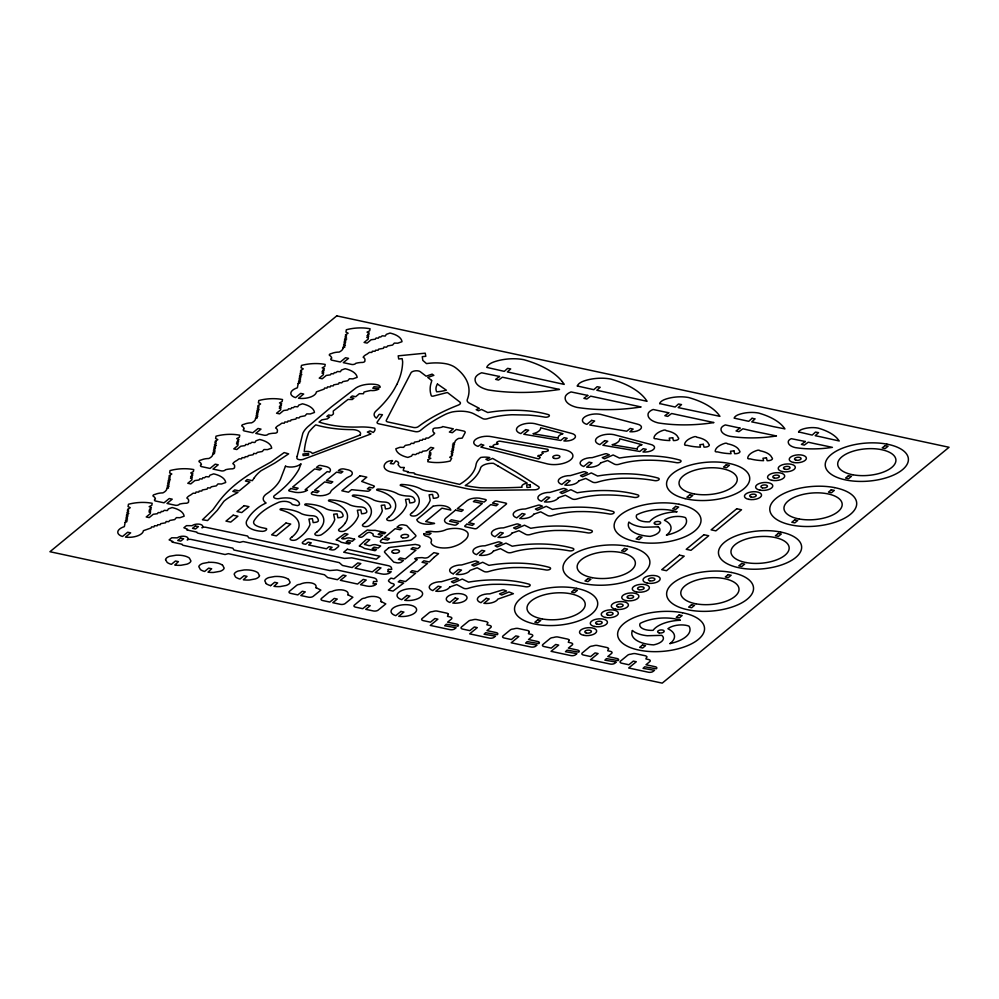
<?xml version="1.0" encoding="UTF-8"?>
<svg xmlns="http://www.w3.org/2000/svg" width="999" height="999" viewBox="0 0 999 999"><rect width="100%" height="100%" fill="white"/><g stroke="black" fill="none" stroke-linecap="round" stroke-linejoin="round"><path stroke-width="1.5" d="M259.49 575.686L257.929 572.752A16.034 7.33 -4.6 0 0 244.156 569.942L238.174 571.028A8.541 3.909 -4.6 0 0 234.166 574.225L235.464 576.935A15.559 7.118 -4.6 0 0 239.985 579.058L244.031 575.724L247.003 576.361L243.369 579.77A15.522 7.093 -4.6 0 0 249.525 580.007L255.507 578.883A8.541 3.909 -4.6 0 0 259.515 575.686M270.579 585.639L274.65 582.292L277.622 582.929L273.976 586.338A15.522 7.093 -4.6 0 0 280.132 586.575L286.126 585.464A8.541 3.909 -4.6 0 0 290.135 582.255L288.549 579.32M453.221 573.801L458.541 569.442L461.513 570.079L456.206 574.437A10.427 4.77 -4.6 0 0 470.042 570.392L477.147 567.782L483.953 571.44A3.571 1.636 -4.6 0 0 488.486 571.603A43.169 19.73 -4.6 0 1 504.108 568.331L506.83 568.031A49.026 22.415 -4.6 0 1 513.299 567.557L519.917 567.519A83.254 38.062 -4.6 0 1 545.142 569.805L546.153 569.992A3.097 1.411 -4.6 0 0 550.124 569.193A3.097 1.411 -4.6 0 0 549.35 567.382A72.902 33.317 -4.6 0 0 488.948 565.359L482.679 562.262L473.926 566.108L471.828 564.959L478.808 562.1L476.498 561.188A1.736 0.799 -4.6 0 0 474.45 561.188L461.75 564.934A10.427 4.77 -4.6 0 0 450.611 568.319A10.427 4.77 -4.6 0 0 453.221 573.801M208.803 562.325L202.809 563.436A8.541 3.909 -4.6 0 0 198.801 566.633L200.387 569.567A15.747 7.193 -4.6 0 0 204.62 571.465L208.666 568.131L211.651 568.768L208.004 572.177A15.709 7.18 -4.6 0 0 213.549 572.452L220.155 571.303A8.541 3.909 -4.6 0 0 224.163 568.094L222.577 565.159M886.85 444.118L889.822 444.755A41.696 19.056 -4.6 0 1 902.397 469.767A41.696 19.056 -4.6 0 1 846.777 480.157L843.793 479.52A41.696 19.056 -4.6 0 1 831.23 454.508A41.696 19.056 -4.6 0 1 886.85 444.118M685.114 498.638L688.099 499.275A41.696 19.056 -4.6 0 0 743.718 488.898A41.696 19.056 -4.6 0 0 731.143 463.873L728.171 463.236A41.696 19.056 -4.6 0 0 672.564 473.626A41.696 19.056 -4.6 0 0 685.127 498.638M266.071 583.503L264.797 580.794A8.541 3.909 -4.6 0 1 268.768 577.584L274.775 576.485A16.034 7.33 -4.6 0 1 288.449 579.345M562.2 381.568A112.437 51.399 -4.6 0 1 564.198 384.403L507.367 371.94L510.689 368.931L507.629 368.356L504.308 371.366L486.75 367.395A15.597 7.13 -4.6 0 1 493.831 361.95A29.383 13.424 -4.6 0 1 523.851 359.69A112.437 51.399 -4.6 0 1 560.064 379.096A91.708 41.921 -4.6 0 1 562.2 381.568M632.417 630.531A29.183 13.337 -4.6 0 0 653.596 644.879A13.611 6.219 -4.6 0 0 661.7 635.339L647.277 635.739A26.898 12.3 -4.6 0 1 639.66 634.24L637.487 633.478A26.898 12.3 -4.6 0 1 632.404 630.531M680.344 620.279A29.183 13.337 -4.6 0 0 640.159 623.401A13.611 6.219 -4.6 0 0 653.109 630.332A26.898 12.3 -4.6 0 1 680.319 620.267M539.86 457.142A16.621 7.592 -4.6 0 0 539.76 458.191A4.421 2.023 -4.6 0 1 538.573 458.891L489.71 446.553A8.854 4.046 -4.6 0 1 492.757 446.79L493.506 446.441A4.783 2.185 -4.6 0 1 493.169 445.329A11.801 5.395 -4.6 0 0 494.755 444.468A7.368 3.372 -4.6 0 1 497.527 444.305L498.176 443.843A5.682 2.597 -4.6 0 1 496.615 442.782L497.052 442.008A6.031 2.76 -4.6 0 1 499.512 441.133L547.889 449.338A11.076 5.07 -4.6 0 1 548.226 450.786A16.621 7.592 -4.6 0 0 546.091 451.585A6.931 3.172 -4.6 0 1 542.794 451.735L541.92 452.285A10.602 4.845 -4.6 0 1 542.807 453.371M540.946 455.069A16.621 7.592 -4.6 0 1 542.819 453.371M345.142 523.151A44.256 20.23 -4.6 0 0 329.058 501.098A1.374 0.624 -4.6 0 1 328.646 500.312A1.374 0.624 -4.6 0 1 330.319 499.9A33.904 15.497 -4.6 0 1 349.987 504.945A19.718 9.016 -4.6 0 0 360.289 506.893A6.943 3.172 -4.6 0 1 365.534 508.716A34.078 15.584 -4.6 0 1 366.645 510.751L366.82 511.625A3.472 1.586 -4.6 0 1 363.748 513.536L361.601 513.786L360.826 509.852L357.367 510.252L358.441 515.671A68.981 31.531 -4.6 0 1 346.978 529.47L345.592 530.444A4.021 1.836 -4.6 0 1 340.147 531.356A3.646 1.661 -4.6 0 1 339.235 529.07L340.659 527.984A46.553 21.279 -4.6 0 0 345.154 523.151M540.946 455.069A3.909 1.786 -4.6 0 1 538.236 455.469L537.712 456.168A7.517 3.434 -4.6 0 1 539.847 457.142M208.803 562.362A16.034 7.33 -4.6 0 1 222.477 565.184M270.592 585.626A15.559 7.118 -4.6 0 1 266.059 583.516M165.572 559.752L167.17 562.437A15.747 7.193 -4.6 0 0 171.391 564.335L175.449 561.001L178.421 561.638L174.775 565.047A15.522 7.093 -4.6 0 0 180.931 565.284L186.925 564.173A8.541 3.909 -4.6 0 0 190.934 560.963L189.348 558.029A16.121 7.368 -4.6 0 0 176.186 555.194L169.58 556.306A8.541 3.909 -4.6 0 0 165.584 559.502L165.572 559.752M316.583 587.936L320.879 590.109L313.211 596.341A3.472 1.586 -4.6 0 1 308.454 597.177L300.824 595.541L305.257 591.895L302.285 591.258L297.839 594.904L290.672 593.369A3.472 1.586 -4.6 0 1 289.498 591.258L296.715 585.314A3.472 1.586 -4.6 0 1 299.725 584.365L299.862 584.353A9.565 4.371 -4.6 0 1 311.526 582.979A9.565 4.371 -4.6 0 1 315.696 587.749L316.583 587.936M348.564 595.104L352.872 597.277L345.204 603.508A3.472 1.586 -4.6 0 1 340.447 604.345L332.804 602.709L337.25 599.063L334.265 598.413L329.832 602.072L322.652 600.524A3.472 1.586 -4.6 0 1 321.491 598.413L328.696 592.482A3.472 1.586 -4.6 0 1 331.718 591.52L331.855 591.52A9.565 4.371 -4.6 0 1 343.519 590.134A9.565 4.371 -4.6 0 1 347.689 594.917L348.564 595.104M381.518 601.723L385.814 603.896L378.146 610.127A3.472 1.586 -4.6 0 1 373.389 610.963L365.746 609.328L370.192 605.681L367.207 605.044L362.774 608.691L355.594 607.155A3.472 1.586 -4.6 0 1 354.433 605.044L361.638 599.1A3.472 1.586 -4.6 0 1 364.66 598.151L364.797 598.139A9.565 4.371 -4.6 0 1 376.461 596.765A9.565 4.371 -4.6 0 1 380.631 601.535L381.518 601.723M448.351 614.41L447.477 616.346L450.537 617.045A3.472 1.586 -4.6 0 1 451.361 619.068L447.602 622.165L456.805 624.138A3.409 1.561 -4.6 0 1 457.942 626.223L446.278 624.225L444.692 625.774L456.118 627.722L454.782 628.808A3.472 1.586 -4.6 0 1 450.025 629.657L430.282 625.411L437.887 619.168L434.902 618.531L430.469 622.177L423.289 620.641A3.472 1.586 -4.6 0 1 422.127 618.518L429.333 612.587A3.472 1.586 -4.6 0 1 432.355 611.638L434.14 611.201A3.472 1.586 -4.6 0 1 437.275 611.113L446.678 613.136A3.472 1.586 -4.6 0 1 448.351 614.41M487.737 622.864L486.875 624.8L489.922 625.499A3.472 1.586 -4.6 0 1 490.759 627.534L487 630.619L496.191 632.592A3.409 1.561 -4.6 0 1 497.327 634.677L485.676 632.692L484.078 634.228L495.504 636.176L494.18 637.262A3.472 1.586 -4.6 0 1 489.423 638.111L469.68 633.865L477.272 627.622L474.3 626.985L469.867 630.631L462.687 629.095A3.472 1.586 -4.6 0 1 461.513 626.985L468.731 621.041A3.472 1.586 -4.6 0 1 471.753 620.092L473.538 619.655A3.472 1.586 -4.6 0 1 476.66 619.567L486.076 621.59A3.472 1.586 -4.6 0 1 487.737 622.864M529.27 631.78L528.409 633.716L531.456 634.415A3.472 1.586 -4.6 0 1 532.292 636.438L528.533 639.535L537.724 641.508A3.409 1.561 -4.6 0 1 538.861 643.593L527.21 641.595L525.611 643.131L537.037 645.092L535.714 646.178A3.472 1.586 -4.6 0 1 530.956 647.015L511.213 642.782L518.806 636.538L515.834 635.901L511.388 639.547L504.22 637.999A3.472 1.586 -4.6 0 1 503.046 635.888L510.264 629.957A3.472 1.586 -4.6 0 1 513.274 628.995L515.072 628.571A3.472 1.586 -4.6 0 1 518.194 628.483L527.597 630.494A3.472 1.586 -4.6 0 1 529.27 631.78M569.143 640.334L568.269 642.27L571.328 642.969A3.472 1.586 -4.6 0 1 572.165 645.004L568.394 648.089L577.597 650.062A3.409 1.561 -4.6 0 1 578.733 652.147L567.082 650.149L565.484 651.698L576.91 653.646L575.586 654.732A3.472 1.586 -4.6 0 1 570.816 655.581L551.073 651.336L558.678 645.092L555.706 644.455L551.261 648.101L544.093 646.565A3.472 1.586 -4.6 0 1 542.919 644.455L550.137 638.511A3.472 1.586 -4.6 0 1 553.146 637.562L554.944 637.125A3.472 1.586 -4.6 0 1 558.066 637.037L567.469 639.06A3.472 1.586 -4.6 0 1 569.143 640.334M608.541 648.788L607.667 650.724L610.726 651.423A3.472 1.586 -4.6 0 1 611.55 653.458L607.792 656.543L616.995 658.516A3.409 1.561 -4.6 0 1 618.131 660.601L606.468 658.616L604.882 660.152L616.308 662.1L614.972 663.186A3.472 1.586 -4.6 0 1 610.214 664.035L590.471 659.79L598.076 653.546L595.092 652.909L590.659 656.555L583.478 655.019A3.472 1.586 -4.6 0 1 582.317 652.909L589.522 646.965A3.472 1.586 -4.6 0 1 592.544 646.016L594.33 645.579A3.472 1.586 -4.6 0 1 597.464 645.491L606.868 647.514A3.472 1.586 -4.6 0 1 608.541 648.788M646.753 656.992L645.878 658.915L648.938 659.627A3.472 1.586 -4.6 0 1 649.762 661.65L646.003 664.747L655.207 666.72A3.409 1.561 -4.6 0 1 656.343 668.793L644.68 666.808L643.094 668.343L654.52 670.304L653.184 671.39A3.472 1.586 -4.6 0 1 648.426 672.227L628.683 667.994L636.288 661.75L633.304 661.101L628.87 664.76L621.69 663.211A3.472 1.586 -4.6 0 1 620.529 661.101L627.734 655.169A3.472 1.586 -4.6 0 1 630.756 654.208L632.542 653.783A3.472 1.586 -4.6 0 1 635.676 653.696L645.079 655.706A3.472 1.586 -4.6 0 1 646.753 656.992M431.618 380.457L431.531 381.705A92.919 42.47 -4.6 0 0 431.281 395.666A1.536 0.699 -4.6 0 0 433.454 396.066A445.879 203.808 -4.6 0 1 443.431 393.494L447.39 392.507L459.49 401.773A4.958 2.273 -4.6 0 1 458.391 405.057A157.48 71.978 -4.6 0 0 418.269 426.673A3.546 1.623 -4.6 0 1 413.499 427.472L387.874 421.978A3.484 1.598 -4.6 0 1 386.301 420.329L410.976 372.852A5.032 2.298 -4.6 0 1 415.097 370.866A5.032 2.298 -4.6 0 1 420.154 371.628L426.111 376.186L432.142 374.126L433.841 375.349L427.747 377.435L431.618 380.407M354.645 539.235L352.297 541.308L348.064 540.397L346.266 541.883L350.487 542.794L349.051 543.968L341.271 542.295A18.457 8.429 -4.6 0 0 336.089 539.872L344.905 533.578L347.952 534.178L341.67 538.473A2.348 1.074 -4.6 0 0 343.469 538.923A2.822 1.286 -4.6 0 0 345.941 538.374A4.108 1.873 -4.6 0 1 349.4 537.912L354.645 539.235M358.641 536.475C363.698 540.372 366.271 528.771 372.003 533.416A2.822 1.286 -4.6 0 1 373.027 534.84A4.108 1.873 -4.6 0 0 374.163 536.288L379.807 537.3L382.417 535.277L378.184 534.378L379.995 532.892L384.215 533.803L385.651 532.617L375.025 530.332A18.457 8.429 -4.6 0 1 367.307 529.994L358.641 536.475M364.51 544.43L368.581 545.579A2.822 1.286 -4.6 0 0 371.915 545.104A4.108 1.873 -4.6 0 1 375.387 544.642L380.631 545.966L378.271 548.039L374.051 547.127L372.24 548.613L376.473 549.525L375.037 550.699L364.398 548.426A18.457 8.429 -4.6 0 0 359.215 545.991L366.521 539.298L369.767 539.71L364.51 544.43M297.128 456.418L296.878 457.904A4.283 1.961 -4.6 0 0 298.926 459.59A4.283 1.961 -4.6 0 0 303.371 459.303L369.905 434.353L370.979 433.878L367.357 432.067L370.042 430.894L373.201 432.467A12.737 5.819 -4.6 0 0 374.75 428.209A34.59 15.809 -4.6 0 0 359.428 427.01A69.518 31.781 -4.6 0 1 319.043 422.065L321.828 419.867L327.447 418.856L329.658 417.033L326.873 416.433L328.671 414.96L331.468 415.559L333.429 413.936L333.229 411.026L339.585 406.118A427.634 195.467 -4.6 0 1 348.052 399.425L352.247 399.525L353.871 398.189L350.424 397.452L352.222 395.966L355.669 396.715L359.315 393.706L363.474 393.731L364.023 392.058A40.435 18.482 -4.6 0 1 370.716 390.484A6.681 3.059 -4.6 0 0 378.958 388.911L372.814 388.299L373.976 386.713L380.132 387.337A6.681 3.059 -4.6 0 0 377.572 384.84A16.134 7.38 -4.6 0 0 356.131 387.824L331.606 406.743L309.265 425.524A49.9 22.815 -4.6 0 0 302.822 433.329L297.128 456.418M125.15 522.365L124.363 526.635A12.825 5.869 -4.6 0 0 122.515 536.475L127.672 532.23L130.644 532.867L125.487 537.112A12.825 5.869 -4.6 0 0 143.357 530.719L151.149 527.947L151.573 526.885L153.958 526.948L154.458 525.724L157.193 525.799L157.605 524.775L160.252 524.7L160.664 523.676L165.584 522.802L166.109 521.515L168.669 521.703L169.768 520.467L174.688 519.567L176.423 517.619L179.92 517.707L184.116 516.208A26.149 11.951 -4.6 0 0 172.115 507.554L168.431 508.878L167.345 510.576L164.311 510.339L162.874 511.525L161.314 511.401L160.489 512.699L158.192 512.524L157.43 513.698L153.259 514.273L149.201 517.607L146.229 516.97L150.275 513.636L150.487 512.499L148.938 511.875L150.774 510.926L149.088 510.252L151.086 509.215L149.95 508.753L151.386 507.567L149.163 506.668L151.811 505.307L152.173 503.284A26.149 11.951 -4.6 0 0 128.471 504.27L128.047 506.568L130.257 507.704L127.522 509.44L128.659 510.027L127.248 510.914L128.659 511.65L126.91 512.749L128.784 513.498L126.598 514.435L128.009 515.159L126.336 515.871L127.797 516.633L126.061 517.37L127.485 518.306L125.762 519.043L127.485 519.942L125.437 520.816L126.948 521.603L125.15 522.365M166.721 488.673L166.508 489.797A12.65 5.782 -4.6 0 1 162.825 492.894A10.065 4.595 -4.6 0 0 155.207 494.368A2.747 1.249 -4.6 0 0 153.097 496.103A13.024 5.957 -4.6 0 1 155.419 498.988A2.947 1.349 -4.6 0 0 155.282 500.949L164.023 502.822L169.231 498.538L172.215 499.175L167.008 503.459L175.749 505.344A2.947 1.349 -4.6 0 0 179.445 504.145A13.024 5.957 -4.6 0 1 186.363 503.246A2.747 1.249 -4.6 0 0 188.474 501.51A10.065 4.595 -4.6 0 0 186.85 498.051A12.65 5.782 -4.6 0 1 190.672 494.98L193.144 493.194L195.529 493.256L196.029 492.032L198.764 492.095L199.176 491.083L201.81 491.008L202.235 489.985L207.155 489.11L207.68 487.824L210.24 488.012L211.338 486.775L216.259 485.876L217.994 483.928L221.491 484.003L225.687 482.517A26.149 11.951 -4.6 0 0 213.686 473.863L210.002 475.174L208.916 476.885L205.881 476.648L204.433 477.834L202.884 477.709L202.06 479.008L199.763 478.821L199.001 480.007L194.83 480.581L190.772 483.916L187.8 483.279L191.845 479.945L192.058 478.808L190.497 478.184L192.345 477.235L190.647 476.548L192.657 475.512L191.521 475.062L192.957 473.876L190.734 472.977L193.369 471.615L193.744 469.592A26.149 11.951 -4.6 0 0 170.03 470.579L169.618 472.877L171.828 474.013L169.081 475.749L170.23 476.336L168.819 477.222L170.23 477.959L168.481 479.058L170.354 479.807L168.169 480.744L169.568 481.468L167.907 482.18L169.368 482.929L167.632 483.678L169.056 484.615L167.32 485.352L169.056 486.251L166.995 487.125L168.506 487.912L166.721 488.673M212.712 454.295L212.512 455.407A12.65 5.782 -4.6 0 1 208.828 458.516A10.065 4.595 -4.6 0 0 201.211 459.99A2.747 1.249 -4.6 0 0 199.101 461.725A13.024 5.957 -4.6 0 1 201.411 464.61A2.947 1.349 -4.6 0 0 201.286 466.558L210.027 468.444L215.235 464.16L218.207 464.797L212.999 469.08L221.741 470.954A2.947 1.349 -4.6 0 0 225.437 469.767A13.024 5.957 -4.6 0 1 232.367 468.856A2.747 1.249 -4.6 0 0 234.478 467.12A10.065 4.595 -4.6 0 0 232.854 463.673A12.65 5.782 -4.6 0 1 236.676 460.601L239.148 458.816L241.533 458.866L242.02 457.654L244.767 457.717L245.18 456.693L247.814 456.63L248.227 455.606L253.159 454.732L253.671 453.434L256.231 453.633L257.33 452.397L262.262 451.486L263.986 449.538L267.495 449.625L271.678 448.139A26.149 11.951 -4.6 0 0 259.69 439.485L255.994 440.796L254.92 442.495L251.873 442.27L250.437 443.444L248.888 443.331L248.064 444.617L245.754 444.443L245.005 445.629L240.821 446.203L236.775 449.538L233.791 448.888L237.849 445.566L238.049 444.43L236.501 443.806L238.349 442.857L236.651 442.17L238.661 441.133L237.525 440.671L238.961 439.498L236.726 438.598L239.373 437.225L239.748 435.202A26.149 11.951 -4.6 0 0 216.034 436.188L215.609 438.499L217.832 439.635L215.085 441.358L216.234 441.958L214.81 442.844L216.221 443.568L214.485 444.667L216.358 445.429L214.173 446.366L215.572 447.09L213.911 447.802L215.359 448.551L213.636 449.3L215.06 450.237L213.324 450.974L215.06 451.86L212.999 452.747L214.51 453.521L212.712 454.295M255.494 418.618L255.282 419.742A12.65 5.782 -4.6 0 1 251.598 422.839A10.065 4.595 -4.6 0 0 243.993 424.313A2.747 1.249 -4.6 0 0 241.883 426.049A13.024 5.957 -4.6 0 1 244.193 428.933A2.947 1.349 -4.6 0 0 244.056 430.894L252.797 432.767L258.017 428.484L260.989 429.12L255.781 433.404L264.523 435.289A2.947 1.349 -4.6 0 0 268.219 434.09A13.024 5.957 -4.6 0 1 275.15 433.191A2.747 1.249 -4.6 0 0 277.26 431.456A10.065 4.595 -4.6 0 0 275.624 427.997A12.65 5.782 -4.6 0 1 279.458 424.925L281.918 423.139L284.303 423.201L284.802 421.978L287.537 422.053L287.949 421.029L290.597 420.966L291.009 419.93L295.929 419.056L296.453 417.769L299.013 417.957L300.112 416.72L305.032 415.821L306.768 413.873L310.264 413.961L314.46 412.462A26.149 11.951 -4.6 0 0 302.46 403.808L298.776 405.132L297.69 406.83L294.655 406.593L293.219 407.779L291.658 407.654L290.834 408.953L288.536 408.778L287.774 409.952L283.604 410.527L279.545 413.861L276.573 413.224L280.619 409.89L280.831 408.753L279.283 408.129L281.119 407.18L279.433 406.506L281.431 405.469L280.294 405.007L281.73 403.821L279.508 402.922L282.155 401.561L282.517 399.538A26.149 11.951 -4.6 0 0 258.816 400.524L258.391 402.822L260.602 403.958L257.867 405.694L259.003 406.281L257.592 407.167L259.003 407.904L257.255 409.003L259.128 409.752L256.943 410.689L258.354 411.413L256.681 412.125L258.142 412.887L256.406 413.623L257.829 414.56L256.106 415.297L257.829 416.196L255.781 417.07L257.292 417.857L255.494 418.618M298.177 383.529L297.39 387.799A12.825 5.869 -4.6 0 0 295.542 397.627L300.687 393.394L303.671 394.031L298.514 398.264A12.825 5.869 -4.6 0 0 316.383 391.87L324.176 389.098L324.6 388.037L326.985 388.099L327.485 386.888L330.219 386.95L330.632 385.926L333.266 385.864L333.691 384.84L338.611 383.966L339.136 382.667L341.695 382.867L342.794 381.63L347.714 380.719L349.438 378.771L352.947 378.858L357.142 377.36A26.149 11.951 -4.6 0 0 345.142 368.718L341.458 370.03L340.372 371.728L337.337 371.503L335.889 372.677L334.34 372.565L333.516 373.851L331.206 373.676L330.457 374.862L326.273 375.437L322.227 378.771L319.255 378.122L323.301 374.8L323.514 373.663L321.953 373.039L323.801 372.09L322.103 371.403L324.113 370.367L322.977 369.905L324.413 368.731L322.19 367.832L324.825 366.458L325.199 364.435A26.149 11.951 -4.6 0 0 301.486 365.422L301.061 367.719L303.284 368.868L300.537 370.592L301.686 371.191L300.274 372.078L301.673 372.802L299.937 373.901L301.81 374.662L299.625 375.599L301.024 376.323L299.363 377.035L300.824 377.784L299.088 378.521L300.512 379.458L298.776 380.207L300.512 381.094L298.451 381.98L299.962 382.754L298.177 383.529M343.044 347.852L342.832 348.976A12.65 5.782 -4.6 0 1 339.148 352.085A10.065 4.595 -4.6 0 0 331.531 353.546A2.747 1.249 -4.6 0 0 329.42 355.282A13.024 5.957 -4.6 0 1 331.73 358.179A2.947 1.349 -4.6 0 0 331.606 360.127L340.347 362L345.554 357.717L348.539 358.366L343.319 362.649L352.073 364.523A2.947 1.349 -4.6 0 0 355.769 363.324A13.024 5.957 -4.6 0 1 362.687 362.425A2.747 1.249 -4.6 0 0 364.797 360.689A10.065 4.595 -4.6 0 0 363.174 357.242A12.65 5.782 -4.6 0 1 366.995 354.158L369.468 352.372L371.853 352.435L372.352 351.223L375.087 351.286L375.499 350.262L378.134 350.199L378.559 349.175L383.479 348.301L384.003 347.003L386.563 347.202L387.662 345.954L392.582 345.055L394.305 343.107L397.814 343.194L401.998 341.695A26.149 11.951 -4.6 0 0 390.01 333.054L386.326 334.365L385.239 336.064L382.192 335.826L380.756 337.013L379.208 336.9L378.384 338.186L376.074 338.012L375.324 339.198L371.141 339.76L367.095 343.094L364.111 342.457L368.169 339.123L368.381 337.999L366.82 337.375L368.668 336.413L366.97 335.739L368.981 334.702L367.844 334.24L369.28 333.054L367.045 332.155L369.692 330.794L370.067 328.771A26.149 11.951 -4.6 0 0 346.353 329.757L345.929 332.055L348.151 333.204L345.404 334.927L346.553 335.514L345.142 336.413L346.541 337.138L344.805 338.236L346.678 338.998L344.493 339.935L345.891 340.647L344.23 341.371L345.691 342.12L343.956 342.857L345.379 343.793L343.644 344.543L345.379 345.429L343.319 346.316L344.83 347.09L343.044 347.852M428.159 459.677L427.784 461.7A26.149 11.951 -4.6 0 0 450.199 461.038L451.66 458.279L449.7 457.267L452.447 455.544L451.298 454.945L452.722 454.058L451.311 453.334L453.047 452.235L451.173 451.473L453.359 450.537L451.96 449.812L453.621 449.1L452.16 448.351L453.896 447.602L452.472 446.665L454.208 445.929L452.472 445.042L454.533 444.155L453.022 443.381L454.807 442.607L455.02 441.496A12.65 5.782 -4.6 0 1 458.703 438.386A10.065 4.595 -4.6 0 0 462.25 438.086L465.097 432.667A3.472 1.586 -4.6 0 0 463.524 431.019L456.281 429.47L452.347 432.704L449.375 432.055L453.309 428.821L442.707 426.548A2.947 1.349 -4.6 0 0 442.082 427.135A13.024 5.957 -4.6 0 1 435.164 428.047A2.747 1.249 -4.6 0 0 433.054 429.782A10.065 4.595 -4.6 0 0 434.677 433.229A12.65 5.782 -4.6 0 1 430.856 436.301L428.384 438.086L425.999 438.037L425.512 439.248L422.764 439.185L422.352 440.209L419.717 440.272L419.305 441.296L414.373 442.17L413.848 443.469L411.288 443.269L410.189 444.505L405.269 445.417L403.546 447.365L400.037 447.277L395.854 448.763A26.149 11.951 -4.6 0 0 407.842 457.417L411.526 456.106L412.612 454.408L415.659 454.632L417.095 453.459L418.643 453.571L419.468 452.285L421.778 452.46L422.527 451.273L426.71 450.699L430.756 447.365L433.741 448.002L429.682 451.336L429.47 452.472L431.031 453.096L429.183 454.046L430.881 454.732L428.871 455.769L430.007 456.231L428.571 457.405L430.806 458.304L428.159 459.677M577.335 385.989L593.793 389.685L597.152 386.688L600.199 387.275L596.853 390.259L647.052 401.298A100.924 46.129 -4.6 0 0 645.254 398.751A82.542 37.725 -4.6 0 0 643.344 396.528A101.236 46.266 -4.6 0 0 610.739 379.058A26.449 12.088 -4.6 0 0 583.716 381.081A14.048 6.419 -4.6 0 0 577.335 385.989M659.665 403.584L675.149 407.018L678.446 404.008L681.505 404.57L678.196 407.592L719.929 416.333A88.024 40.235 -4.6 0 0 718.731 414.685A71.778 32.805 -4.6 0 0 717.057 412.737A88.024 40.235 -4.6 0 0 688.711 397.552A23.002 10.514 -4.6 0 0 665.209 399.313A12.213 5.582 -4.6 0 0 659.665 403.584M373.551 581.543L372.989 583.791L376.411 583.841A6.206 2.835 -4.6 0 1 366.87 586.063L360.552 584.69L366.208 580.044L363.224 579.408L357.58 584.053L340.384 580.332L346.041 575.711L343.069 575.074L337.412 579.695L327.684 577.597L324.5 574.762L228.346 553.658L225.05 554.52L183.504 545.392A2.785 1.274 -4.6 0 1 182.193 544.293L172.053 542.082L172.827 541.458L169.106 539.897L171.716 537.787L177.285 537.849A5.807 2.66 -4.6 0 1 185.24 536.438A5.807 2.66 -4.6 0 1 187.2 539.972A2.835 1.299 -4.6 0 1 190.909 539.398L232.829 548.176L233.941 549.999L329.695 570.554L337.025 569.979L373.401 577.797A6.893 3.147 -4.6 0 1 376.685 579.969L377.023 581.518L373.551 581.543M388.311 569.405L387.749 571.653L391.171 571.703A6.206 2.835 -4.6 0 1 381.63 573.926L375.312 572.552L380.969 567.907L377.997 567.27L372.34 571.915L355.144 568.194L360.801 563.573L357.829 562.924L352.172 567.557L342.457 565.446L339.26 562.624L243.119 541.52L239.822 542.37L198.264 533.241A2.785 1.274 -4.6 0 1 196.953 532.155L186.813 529.932L187.587 529.308L183.866 527.759L186.488 525.649L192.058 525.699A5.807 2.66 -4.6 0 1 200 524.3A5.807 2.66 -4.6 0 1 201.96 527.834A2.835 1.299 -4.6 0 1 205.669 527.26L247.59 536.026L248.714 537.862L344.455 558.416L351.785 557.842L388.161 565.646A6.893 3.147 -4.6 0 1 391.446 567.832L391.795 569.368L388.311 569.405M404.133 467.495L403.221 470.304A1.836 0.837 -4.6 0 0 404.083 470.829L408.304 471.74L407.442 472.452L413.686 472.889A1.736 0.799 -4.6 0 1 414.485 473.676L414.385 473.938A427.622 195.467 -4.6 0 0 427.784 476.973L459.652 484.39A69.518 31.781 -4.6 0 0 476.011 464.785A34.59 15.809 -4.6 0 1 480.744 457.455A12.737 5.819 -4.6 0 1 489.772 457.579L485.914 459.278L488.111 460.377L492.544 458.429L493.431 458.866L515.971 471.953L538.523 486.563A4.283 1.961 -4.6 0 1 538.536 488.611A4.283 1.961 -4.6 0 1 534.59 489.81L481.918 490.422A49.9 22.815 -4.6 0 1 465.821 488.486L390.259 471.753A16.134 7.38 -4.6 0 1 386.713 462.125A6.681 3.059 -4.6 0 1 392.507 460.589L390.309 463.548L393.581 463.886L395.779 460.914A6.681 3.059 -4.6 0 1 398.039 464.56A40.435 18.482 -4.6 0 0 400.562 467.47L404.133 467.495M798.576 431.918L812.199 435.089L815.484 432.08L818.543 432.642L815.221 435.701A283.604 129.633 -4.6 0 1 827.996 438.486L839.235 440.971L837.162 438.324A59.303 27.11 -4.6 0 0 818.069 428.096A15.497 7.08 -4.6 0 0 802.234 429.283A8.229 3.759 -4.6 0 0 798.588 431.918M285.464 466.208L280.419 479.37A78.484 35.877 -4.6 0 1 266.084 494.205A17.283 7.892 -4.6 0 0 266.134 502.984A39.798 18.194 -4.6 0 0 258.716 507.255A82.792 37.85 -4.6 0 0 247.315 519.717A21.404 9.79 -4.6 0 0 262.612 531.368A4.308 1.973 -4.6 0 0 266.533 528.633L263.836 528.046A22.328 10.202 -4.6 0 1 255.707 525.349A12.1 5.532 -4.6 0 1 254.121 520.679A73.776 33.729 -4.6 0 1 279.071 502.16A7.93 3.621 -4.6 0 1 288.074 501.835A11.314 5.17 -4.6 0 1 292.232 504.507L297.377 505.606A3.109 1.424 -4.6 0 0 299.525 504.095A15.847 7.243 -4.6 0 0 278.534 498.701A4.795 2.198 -4.6 0 1 274.25 497.827A4.795 2.198 -4.6 0 1 274.5 495.529A177.772 81.256 -4.6 0 0 298.876 469.355L301.049 463.786L300.212 464.385A9.515 4.346 -4.6 0 1 285.464 466.208M423.963 533.628L423.913 533.728A5.519 2.522 -4.6 0 0 425.811 536.013A12.562 5.744 -4.6 0 1 430.956 542.207A15.472 7.068 -4.6 0 0 451.336 547.227A24.063 11.001 -4.6 0 0 462.749 541.957L464.56 540.471A24.063 11.001 -4.6 0 0 468.044 533.491A15.472 7.068 -4.6 0 0 446.403 529.495A12.562 5.744 -4.6 0 1 431.443 531.381A5.519 2.522 -4.6 0 0 425.924 532.067L431.044 533.279L429.233 534.765L423.963 533.628M449.737 587L449.65 587.175A10.427 4.77 -4.6 0 1 435.801 591.221L441.108 586.863L438.136 586.213L432.817 590.584A10.427 4.77 -4.6 0 1 430.207 585.102A10.427 4.77 -4.6 0 1 441.346 581.718L454.046 577.971A1.736 0.799 -4.6 0 1 456.093 577.971L458.404 578.883L451.423 581.743L453.521 582.892L462.275 579.045L468.543 582.13A72.902 33.317 -4.6 0 1 528.946 584.153A3.097 1.411 -4.6 0 1 529.72 585.976A3.097 1.411 -4.6 0 1 525.749 586.775L524.737 586.588A83.254 38.062 -4.6 0 0 499.525 584.29L492.894 584.34A49.026 22.415 -4.6 0 0 486.426 584.815L483.703 585.114A43.169 19.73 -4.6 0 0 468.081 588.374A3.571 1.636 -4.6 0 1 463.548 588.224L456.743 584.565L449.737 587M493.419 551.073L493.331 551.248A10.427 4.77 -4.6 0 1 479.483 555.307L484.79 550.936L481.818 550.299L476.498 554.657A10.427 4.77 -4.6 0 1 473.888 549.175A10.427 4.77 -4.6 0 1 485.027 545.791L497.727 542.045A1.736 0.799 -4.6 0 1 499.775 542.045L502.085 542.957L495.104 545.816L497.202 546.965L505.956 543.119L512.225 546.216A72.902 33.317 -4.6 0 1 572.627 548.239A3.097 1.411 -4.6 0 1 573.401 550.049A3.097 1.411 -4.6 0 1 569.442 550.849L568.419 550.661A83.254 38.062 -4.6 0 0 543.206 548.376L536.575 548.414A49.026 22.415 -4.6 0 0 530.107 548.888L527.397 549.188A43.169 19.73 -4.6 0 0 511.763 552.459A3.571 1.636 -4.6 0 1 507.23 552.297L500.424 548.638L493.419 551.073M511.925 533.141L511.838 533.316A10.427 4.77 -4.6 0 1 497.989 537.375L503.309 533.004L500.324 532.367L495.017 536.725A10.427 4.77 -4.6 0 1 492.395 531.243A10.427 4.77 -4.6 0 1 503.533 527.859L516.233 524.113A1.736 0.799 -4.6 0 1 518.294 524.113L520.604 525.024L513.623 527.897L515.721 529.033L524.475 525.187L530.744 528.284A72.902 33.317 -4.6 0 1 591.133 530.307A3.097 1.411 -4.6 0 1 591.92 532.117A3.097 1.411 -4.6 0 1 587.949 532.917L586.937 532.729A83.254 38.062 -4.6 0 0 561.713 530.444L555.082 530.481A49.026 22.415 -4.6 0 0 548.613 530.956L545.904 531.256A43.169 19.73 -4.6 0 0 530.282 534.527A3.571 1.636 -4.6 0 1 525.749 534.365L518.943 530.706L511.925 533.141M533.678 514.273L533.591 514.448A10.427 4.77 -4.6 0 1 519.742 518.493L525.062 514.123L522.077 513.486L516.77 517.857A10.427 4.77 -4.6 0 1 514.148 512.375A10.427 4.77 -4.6 0 1 525.287 508.991L537.986 505.244A1.736 0.799 -4.6 0 1 540.047 505.244L542.357 506.156L535.377 509.015L537.474 510.164L546.228 506.318L552.497 509.403A72.902 33.317 -4.6 0 1 612.887 511.426A3.097 1.411 -4.6 0 1 613.673 513.249A3.097 1.411 -4.6 0 1 609.702 514.048L608.691 513.861A83.254 38.062 -4.6 0 0 583.466 511.563L576.835 511.613A49.026 22.415 -4.6 0 0 570.367 512.075L567.657 512.387A43.169 19.73 -4.6 0 0 552.035 515.646A3.571 1.636 -4.6 0 1 547.502 515.496L540.696 511.838L533.678 514.273M558.366 497.664L558.279 497.839A10.427 4.77 -4.6 0 1 544.43 501.898L549.737 497.527L546.765 496.878L541.458 501.248A10.427 4.77 -4.6 0 1 538.836 495.766A10.427 4.77 -4.6 0 1 549.974 492.382L562.674 488.636A1.736 0.799 -4.6 0 1 564.722 488.636L567.032 489.547L560.052 492.407L562.15 493.556L570.904 489.71L577.172 492.794A72.902 33.317 -4.6 0 1 637.574 494.817A3.097 1.411 -4.6 0 1 638.349 496.64A3.097 1.411 -4.6 0 1 634.39 497.44L633.366 497.252A83.254 38.062 -4.6 0 0 608.154 494.955L601.523 495.005A49.026 22.415 -4.6 0 0 595.054 495.479L592.345 495.779A43.169 19.73 -4.6 0 0 576.71 499.05A3.571 1.636 -4.6 0 1 572.177 498.888L565.372 495.229L558.366 497.664M578.771 480.881L578.683 481.056A10.427 4.77 -4.6 0 1 564.835 485.114L570.142 480.744L567.17 480.107L561.863 484.465A10.427 4.77 -4.6 0 1 559.24 478.983A10.427 4.77 -4.6 0 1 570.379 475.599L583.079 471.853A1.736 0.799 -4.6 0 1 585.127 471.853L587.437 472.764L580.456 475.624L582.554 476.773L591.308 472.927L597.577 476.024A72.902 33.317 -4.6 0 1 657.979 478.046A3.097 1.411 -4.6 0 1 658.753 479.857A3.097 1.411 -4.6 0 1 654.795 480.656L653.771 480.469A83.254 38.062 -4.6 0 0 628.558 478.184L621.927 478.221A49.026 22.415 -4.6 0 0 615.459 478.696L612.749 478.996A43.169 19.73 -4.6 0 0 597.115 482.267A3.571 1.636 -4.6 0 1 592.582 482.105L585.776 478.446L578.771 480.881M600.611 462.924L600.524 463.099A10.427 4.77 -4.6 0 1 586.675 467.145L591.982 462.787L589.01 462.137L583.703 466.508A10.427 4.77 -4.6 0 1 581.081 461.026A10.427 4.77 -4.6 0 1 592.22 457.642L604.919 453.896A1.736 0.799 -4.6 0 1 606.967 453.896L609.278 454.807L602.297 457.667L604.395 458.816L613.149 454.97L619.43 458.054A72.902 33.317 -4.6 0 1 679.819 460.077A3.097 1.411 -4.6 0 1 680.594 461.9A3.097 1.411 -4.6 0 1 676.635 462.699L675.611 462.512A83.254 38.062 -4.6 0 0 650.399 460.214L643.768 460.264A49.026 22.415 -4.6 0 0 637.3 460.739L634.59 461.038A43.169 19.73 -4.6 0 0 618.955 464.298A3.571 1.636 -4.6 0 1 614.422 464.148L607.617 460.489L600.611 462.924M437.45 384.028L436.863 385.139A33.267 15.21 -4.6 0 0 436.65 391.808A21.479 9.815 -4.6 0 0 443.494 390.859L446.353 390.209L437.45 384.028M396.815 384.478L394.368 388.986A222.377 101.648 -4.6 0 1 376.011 410.989A15.859 7.243 -4.6 0 0 376.373 418.156L379.183 414.36L382.467 414.697L377.172 422.077A3.484 1.598 -4.6 0 0 378.721 423.788L415.209 431.618A3.546 1.623 -4.6 0 0 420.079 430.756L421.79 429.345A137.525 62.862 -4.6 0 1 445.529 414.298A24.401 11.151 -4.6 0 1 452.322 411.95A20.754 9.49 -4.6 0 1 474.562 414.21L482.754 418.618A3.571 1.636 -4.6 0 0 487.287 418.768A43.169 19.73 -4.6 0 1 502.909 415.509L505.631 415.209A49.026 22.415 -4.6 0 1 512.1 414.735L528.483 415.084A83.254 38.062 -4.6 0 1 543.943 416.983L544.954 417.17A3.097 1.411 -4.6 0 0 548.926 416.371A3.097 1.411 -4.6 0 0 548.151 414.548A72.902 33.317 -4.6 0 0 487.749 412.525L481.481 409.44L478.434 410.776L476.223 409.677L479.283 408.341L469.368 403.171A10.427 4.77 -4.6 0 1 467.307 399.513A106.93 48.876 -4.6 0 0 456.206 368.206L455.606 367.744A27.96 12.775 -4.6 0 0 448.002 364.21L446.004 363.761A29.895 13.661 -4.6 0 0 426.511 363.599L422.814 360.402L422.252 356.668L425.811 356.318L425.237 353.184L398.189 355.844L398.688 358.978L402.16 358.641L402.647 361.788A222.377 101.648 -4.6 0 1 396.815 384.478M254.27 477.859L252.31 480.656L247.252 479.57L245.454 481.056L249.962 482.017L239.198 490.884L234.69 489.91L232.879 491.396L237.937 492.482L233.679 494.78A62.013 28.347 -4.6 0 0 223.926 501.261L217.258 510.364L207.555 520.554L202.447 519.78L212.887 509.777L218.594 501.96A193.331 88.374 -4.6 0 1 259.265 468.519L270.991 462L284.166 452.572L288.636 453.858L274.675 463.136L261.039 470.741A62.013 28.347 -4.6 0 0 254.27 477.859M433.891 557.479L429.32 561.975L423.876 560.801L422.065 562.287L427.51 563.461L417.395 571.778L412.162 570.654L410.364 572.127L415.596 573.251L405.482 581.568L400.037 580.407L398.239 581.893L403.683 583.054L393.044 591.083L388.374 590.084L393.718 585.676A3.546 1.623 -4.6 0 0 392.532 583.528L391.92 583.391A3.546 1.623 -4.6 0 1 390.634 582.854L388.936 581.505A3.546 1.623 -4.6 0 1 388.936 579.969L390.909 578.146L393.943 578.808L417.282 559.615L414.722 558.766A3.546 1.623 -4.6 0 1 417.682 557.867L421.278 557.654A3.546 1.623 -4.6 0 1 423.077 557.767L423.688 557.904A3.546 1.623 -4.6 0 0 428.546 557.042L433.891 552.647L438.561 553.646L433.891 557.479M752.035 418.306L748.738 421.316L734.128 418.144A10.29 4.708 -4.6 0 1 738.798 414.535A19.381 8.866 -4.6 0 1 758.603 413.049A74.188 33.916 -4.6 0 1 782.504 425.849L783.903 427.485A74.188 33.916 -4.6 0 1 784.927 428.883L773.376 426.623A354.782 162.175 -4.6 0 0 751.772 421.903L755.094 418.868L752.035 418.306M336.763 315.871L49.95 551.723L662.237 683.129L949.05 447.277L336.763 315.871M244.181 505.644L237 511.55L241.746 512.562L248.926 506.655L244.181 505.644M233.167 515.197L225.986 521.103L230.719 522.115L237.899 516.221L233.167 515.197M290.859 488.511L288.986 490.047A1.736 0.799 -4.6 0 0 289.573 491.096L295.542 492.382A9.99 4.57 -4.6 0 0 307.48 490.209L305.182 489.722L327.222 471.603L329.508 472.09A9.99 4.57 -4.6 0 0 326.685 466.745L320.729 465.472A1.736 0.799 -4.6 0 0 318.356 465.896L316.483 467.432L321.591 468.519L319.792 470.005L314.685 468.906L292.657 487.025L298.114 488.199L296.303 489.685L290.859 488.511M312.762 491.72L311.8 492.507A3.496 1.598 -4.6 0 0 312.987 494.63L317.445 495.591A9.99 4.57 -4.6 0 0 329.695 493.194A6.131 2.81 -4.6 0 0 330.544 492.007A22.677 10.365 -4.6 0 1 331.98 489.997L346.316 478.196A22.677 10.365 -4.6 0 1 349.375 476.523A6.131 2.81 -4.6 0 0 351.161 475.536A9.99 4.57 -4.6 0 0 348.576 469.955L344.143 469.006A3.496 1.598 -4.6 0 0 339.348 469.855L338.386 470.641L342.844 471.59L341.034 473.076L336.588 472.115L326.473 480.444L332.779 481.793L330.981 483.279L324.675 481.918L314.56 490.234L319.006 491.196L317.207 492.669L312.762 491.72M285.976 523.051L271.628 534.84L276.373 535.864L290.709 524.063L285.976 523.051M360.139 475.749L341.845 490.784L348.489 492.22L351.573 489.672L367.257 491.208A1.736 0.799 -4.6 0 0 369.318 490.746L370.716 489.585L367.37 488.861L369.33 487.25L372.689 487.974L374.088 486.813A1.736 0.799 -4.6 0 0 373.788 485.839L361.638 481.406L366.783 477.172L360.139 475.749M305.607 539.797L302.685 542.195A2.772 1.274 -4.6 0 0 303.621 543.881L305.619 544.305L308.192 542.195L311.238 542.844L308.666 544.967L326.461 548.788L329.033 546.665L332.08 547.315L329.508 549.438L331.493 549.862A2.772 1.274 -4.6 0 0 335.302 549.188L338.211 546.803A3.472 1.586 -4.6 0 0 337.05 544.68L310.364 538.961A3.472 1.586 -4.6 0 0 305.607 539.797M347.315 549.25L343.718 552.21L376.336 559.203L379.932 556.256L347.315 549.25M382.629 539.023L380.831 540.496A3.472 1.586 -4.6 0 0 382.005 542.607L385.114 543.281L409.403 540.422A3.472 1.586 -4.6 0 0 411.963 539.497L415.397 536.675A3.472 1.586 -4.6 0 0 415.646 535.239L406.655 525.561L403.546 524.9A3.472 1.586 -4.6 0 0 398.788 525.736L397.003 527.21L401.985 528.271L400.174 529.757L395.192 528.683L384.428 537.549L389.41 538.611L387.6 540.097L382.629 539.023M525.686 429.607L520.816 433.603A12.163 5.557 -4.6 0 1 518.681 426.223A12.163 5.557 -4.6 0 1 534.852 423.651L571.303 433.341A8.691 3.971 -4.6 0 1 574.637 438.236A8.691 3.971 -4.6 0 1 563.898 440.959L567.145 438.299L564.16 437.662L560.764 440.459L523.801 434.24L528.658 430.244L525.686 429.607M433.029 506.256L416.795 519.617A13.012 5.944 -4.6 0 0 434.577 523.439L425.686 521.528L441.933 508.166L450.824 510.077A13.012 5.944 -4.6 0 0 433.029 506.256M388.436 548.189L385.002 551.011A3.472 1.586 -4.6 0 0 384.752 552.447L393.743 562.112L396.853 562.787A3.472 1.586 -4.6 0 0 401.61 561.95L403.409 560.476L398.426 559.403L400.224 557.929L405.207 558.99L415.984 550.137L411.001 549.063L412.799 547.589L417.782 548.651L419.568 547.177A3.472 1.586 -4.6 0 0 418.394 545.067L415.297 544.405L390.996 547.265A3.472 1.586 -4.6 0 0 388.436 548.189M455.507 510.152L445.679 518.231A9.99 4.57 -4.6 0 0 448.239 523.813L454.208 525.087A1.736 0.799 -4.6 0 0 456.58 524.675L458.441 523.139L449.55 521.228L451.348 519.742L460.252 521.653L482.28 503.533L473.389 501.623L475.187 500.149L484.078 502.06L485.951 500.524A1.736 0.799 -4.6 0 0 485.364 499.463L479.42 498.189A9.99 4.57 -4.6 0 0 467.145 500.586L457.305 508.666L463.249 509.94L461.451 511.426L455.507 510.152M591.683 420.379L586.825 424.375A12.163 5.557 -4.6 0 1 584.665 416.983A12.163 5.557 -4.6 0 1 600.836 414.423L637.287 424.1A8.691 3.971 -4.6 0 1 640.621 429.008A8.691 3.971 -4.6 0 1 629.894 431.73L633.129 429.071L630.157 428.434L626.748 431.218L589.797 425.012L594.655 421.016L591.683 420.379M466.895 524.2L465.034 525.736A1.736 0.787 -4.6 0 0 465.621 526.798L474.537 528.708A1.736 0.787 -4.6 0 0 476.91 528.284L506.281 504.145A1.736 0.787 -4.6 0 0 505.694 503.084L496.778 501.173A1.736 0.787 -4.6 0 0 494.405 501.598L492.532 503.121L498.014 504.295L496.216 505.781L490.734 504.607L468.706 522.727L474.175 523.901L472.377 525.387L466.895 524.2M406.918 595.441L401.76 599.675A12.825 5.869 -4.6 0 1 404.17 589.685A12.825 5.869 -4.6 0 1 422.614 593.643A12.825 5.869 -4.6 0 1 404.745 600.324L409.89 596.078L406.918 595.441M604.757 440.621L599.899 444.617A12.163 5.557 -4.6 0 1 597.764 437.225A12.163 5.557 -4.6 0 1 613.923 434.665L650.374 444.343A8.691 3.971 -4.6 0 1 653.721 449.25A8.691 3.971 -4.6 0 1 642.981 451.973L646.216 449.313L643.244 448.676L639.847 451.473L602.884 445.254L607.742 441.258L604.757 440.621M400.924 611.438L395.779 615.684A12.825 5.869 -4.6 0 1 398.176 605.681A12.825 5.869 -4.6 0 1 416.62 609.64A12.825 5.869 -4.6 0 1 398.751 616.321L403.908 612.075L400.924 611.438M455.144 598.064L449.837 602.434A10.427 4.77 -4.6 0 1 452.147 594.368A10.427 4.77 -4.6 0 1 467.033 597.552A10.427 4.77 -4.6 0 1 452.809 603.071L458.129 598.701L455.144 598.064M486.251 598.326L480.931 602.697A10.427 4.77 -4.6 0 1 478.409 597.14A10.427 4.77 -4.6 0 1 489.822 593.843L502.147 590.084A1.736 0.799 -4.6 0 1 504.208 590.084L506.518 590.996L499.537 593.856L501.635 595.004L509.015 591.97L513.411 593.693L497.852 599.113A10.427 4.77 -4.6 0 1 483.916 603.334L489.223 598.975L486.251 598.326M537.749 619.842L534.877 622.202L537.849 622.839L540.721 620.479L537.749 619.842M574.363 589.722L571.49 592.082L574.462 592.719L577.347 590.359L574.363 589.722M587.887 578.596L585.014 580.956L587.999 581.593L590.871 579.233L587.887 578.596M624.512 548.476L621.64 550.849L624.612 551.485L627.484 549.125L624.512 548.476M639.048 536.525L636.176 538.886L639.148 539.535L642.02 537.162L639.048 536.525M675.661 506.418L672.789 508.778L675.774 509.415L678.646 507.055L675.661 506.418M689.772 494.817L686.9 497.177L689.872 497.814L692.744 495.454L689.772 494.817M726.385 464.697L723.513 467.057L726.498 467.707L729.37 465.334L726.385 464.697M703.945 534.727L686.226 549.3L690.971 550.324L708.691 535.751L703.945 534.727M679.445 555.119L661.725 569.692L666.47 570.716L684.19 556.143L679.445 555.119M736.763 508.753L711.126 529.832L715.871 530.856L741.508 509.765L736.763 508.753M642.532 645.029L639.66 647.389L642.644 648.026L645.516 645.666L642.532 645.029M679.158 614.909L676.286 617.27L679.258 617.919L682.13 615.546L679.158 614.909M691.533 604.732L688.661 607.092L691.645 607.729L694.517 605.369L691.533 604.732M728.159 574.612L725.286 576.985L728.259 577.622L731.131 575.262L728.159 574.612M741.683 563.486L738.81 565.859L741.782 566.495L744.655 564.135L741.683 563.486M778.308 533.379L775.436 535.739L778.408 536.376L781.28 534.015L778.308 533.379M794.704 519.892L791.832 522.252L794.817 522.889L797.689 520.529L794.704 519.892M831.33 489.772L828.458 492.132L831.43 492.769L834.302 490.409L831.33 489.772M848.451 475.699L845.579 478.059L848.551 478.696L851.423 476.336L848.451 475.699M885.064 445.579L882.192 447.939L885.176 448.576L888.049 446.216L885.064 445.579M195.429 525.973L192.52 528.321L195.479 528.971L198.389 526.623L195.429 525.973M180.669 538.111L177.76 540.459L180.719 541.108L183.629 538.761L180.669 538.111M292.22 536.813L290.796 537.899A3.646 1.661 -4.6 0 0 291.708 540.184A4.021 1.836 -4.6 0 0 297.153 539.26L298.539 538.299A68.981 31.531 -4.6 0 0 310.002 524.5L308.928 519.08L312.387 518.668L313.162 522.614L315.309 522.365A3.472 1.586 -4.6 0 0 318.381 520.454L318.206 519.58A34.078 15.584 -4.6 0 0 317.095 517.544A6.943 3.172 -4.6 0 0 311.85 515.709A19.718 9.016 -4.6 0 1 301.548 513.773A33.904 15.497 -4.6 0 0 281.88 508.728A1.374 0.624 -4.6 0 0 280.207 509.14A1.374 0.624 -4.6 0 0 280.632 509.915A44.256 20.23 -4.6 0 1 296.703 531.967A46.553 21.279 -4.6 0 1 292.22 536.813M316.933 531.98L315.509 533.079A3.646 1.661 -4.6 0 0 316.433 535.352A4.021 1.836 -4.6 0 0 321.878 534.44L323.264 533.478A68.981 31.531 -4.6 0 0 334.727 519.68L333.654 514.248L337.113 513.848L337.887 517.794L340.035 517.544A3.472 1.586 -4.6 0 0 343.094 515.621L342.932 514.76A34.078 15.584 -4.6 0 0 341.82 512.712A6.943 3.172 -4.6 0 0 336.576 510.889A19.718 9.016 -4.6 0 1 326.273 508.953A33.904 15.497 -4.6 0 0 306.606 503.908A1.374 0.624 -4.6 0 0 304.932 504.32A1.374 0.624 -4.6 0 0 305.344 505.094A44.256 20.23 -4.6 0 1 321.428 527.147A46.553 21.279 -4.6 0 1 316.933 531.98M364.523 523.126L363.099 524.213A3.646 1.661 -4.6 0 0 364.011 526.498A4.021 1.836 -4.6 0 0 369.455 525.574L370.854 524.612A68.981 31.531 -4.6 0 0 382.305 510.814L381.231 505.382L384.69 504.982L385.477 508.928L387.624 508.678A3.472 1.586 -4.6 0 0 390.684 506.768L390.509 505.894A34.078 15.584 -4.6 0 0 389.398 503.858A6.943 3.172 -4.6 0 0 384.153 502.022A19.718 9.016 -4.6 0 1 373.851 500.087A33.904 15.497 -4.6 0 0 354.183 495.042A1.374 0.624 -4.6 0 0 352.51 495.454A1.374 0.624 -4.6 0 0 352.934 496.228A44.256 20.23 -4.6 0 1 369.006 518.281A46.553 21.279 -4.6 0 1 364.523 523.126M388.823 517.17L387.4 518.256A3.646 1.661 -4.6 0 0 388.311 520.541A4.021 1.836 -4.6 0 0 393.756 519.617L395.154 518.656A68.981 31.531 -4.6 0 0 406.605 504.857L405.544 499.425L409.003 499.025L409.777 502.972L411.925 502.722A3.472 1.586 -4.6 0 0 414.985 500.799L414.81 499.937A34.078 15.584 -4.6 0 0 413.698 497.889A6.943 3.172 -4.6 0 0 408.454 496.066A19.718 9.016 -4.6 0 1 398.151 494.13A33.904 15.497 -4.6 0 0 378.484 489.085A1.374 0.624 -4.6 0 0 376.81 489.498A1.374 0.624 -4.6 0 0 377.235 490.272A44.256 20.23 -4.6 0 1 393.306 512.325A46.553 21.279 -4.6 0 1 388.823 517.17M412.4 512.537L410.976 513.636A3.646 1.661 -4.6 0 0 411.9 515.909A4.021 1.836 -4.6 0 0 417.345 514.997L418.731 514.023A68.981 31.531 -4.6 0 0 430.194 500.224L429.12 494.805L432.579 494.405L433.354 498.351L435.502 498.101A3.472 1.586 -4.6 0 0 438.561 496.178L438.399 495.317A34.078 15.584 -4.6 0 0 437.287 493.269A6.943 3.172 -4.6 0 0 432.043 491.446A19.718 9.016 -4.6 0 1 421.74 489.498A33.904 15.497 -4.6 0 0 402.073 484.465A1.374 0.624 -4.6 0 0 400.399 484.865A1.374 0.624 -4.6 0 0 400.811 485.651A44.256 20.23 -4.6 0 1 416.895 507.704A46.553 21.279 -4.6 0 1 412.4 512.537M587.762 395.429L583.903 398.326L586.8 399.026L590.634 396.153L641.133 406.955A100.924 46.129 -4.6 0 1 635.164 407.804A82.542 37.725 -4.6 0 1 629.745 408.441A101.236 46.266 -4.6 0 1 577.01 407.405A26.449 12.088 -4.6 0 1 565.259 396.965A14.048 6.419 -4.6 0 1 571.053 391.933L587.762 395.429M499.525 376.486L495.629 379.37L498.513 380.082L502.397 377.21L559.515 389.448A112.437 51.399 -4.6 0 1 552.859 390.397A91.708 41.921 -4.6 0 1 546.828 391.108A112.437 51.399 -4.6 0 1 488.261 389.96A29.383 13.424 -4.6 0 1 475.199 378.359A15.597 7.13 -4.6 0 1 481.643 372.777L499.525 376.486M668.756 412.799L664.847 415.684L667.719 416.396L671.64 413.511L713.935 422.565L712.799 422.739A88.024 40.235 -4.6 0 1 708.89 423.289A71.778 32.805 -4.6 0 1 704.17 423.838A88.024 40.235 -4.6 0 1 658.316 422.939A23.002 10.514 -4.6 0 1 648.101 413.861A12.213 5.582 -4.6 0 1 653.134 409.49L668.756 412.799M739.959 428.084L736.051 430.956L738.923 431.68L742.869 428.783A354.782 162.175 -4.6 0 0 764.522 433.454L776.448 435.964L775.611 436.088A74.188 33.916 -4.6 0 1 772.314 436.563L768.331 437.025A74.188 33.916 -4.6 0 1 729.682 436.263A19.381 8.866 -4.6 0 1 721.078 428.608A10.29 4.708 -4.6 0 1 725.324 424.925L739.959 428.084M805.356 441.508L801.423 444.38L804.282 445.117L808.266 442.195A283.604 129.633 -4.6 0 0 821.091 444.955L832.417 447.365L826.086 448.189A59.303 27.11 -4.6 0 1 795.192 447.589A15.497 7.08 -4.6 0 1 788.311 441.471A8.229 3.759 -4.6 0 1 791.308 438.686L805.356 441.508M481.056 444.343L478.009 446.366A11.801 5.395 -4.6 0 1 475.911 439.198A11.801 5.395 -4.6 0 1 491.595 436.7L564.922 449.862A16.621 7.592 -4.6 0 1 570.516 459.965A16.621 7.592 -4.6 0 1 547.752 463.986L480.869 447.102L483.816 445.142L481.056 444.343M360.227 434.965L312.325 453.546A6.319 2.885 -4.6 0 0 304.245 451.685A303.771 138.849 -4.6 0 1 308.741 432.28A115.622 52.847 -4.6 0 1 315.721 424.862A77.422 35.39 -4.6 0 0 352.922 429.607A10.352 4.733 -4.6 0 1 360.227 434.965M658.216 526.835L643.793 527.235A26.898 12.3 -4.6 0 1 636.176 525.749L633.99 524.987A26.898 12.3 -4.6 0 1 628.92 522.04A29.183 13.337 -4.6 0 0 650.112 536.388A13.611 6.219 -4.6 0 0 658.216 526.835M672.689 437.737L669.243 438.136L669.842 440.559A35.052 16.021 -4.6 0 1 656.343 438.736A2.073 0.949 -4.6 0 1 653.97 438.224A18.444 8.429 -4.6 0 1 663.811 430.132A1.848 0.849 -4.6 0 1 666.183 430.644A23.464 10.727 -4.6 0 1 678.109 437.574A3.896 1.786 -4.6 0 1 678.159 439.423A3.896 1.786 -4.6 0 1 674.587 440.534L673.401 440.559L672.689 437.737M703.308 444.305L699.849 444.705L700.461 447.127A35.052 16.021 -4.6 0 1 686.95 445.304A2.073 0.949 -4.6 0 1 684.59 444.792A18.444 8.429 -4.6 0 1 694.43 436.7A1.848 0.849 -4.6 0 1 696.79 437.212A23.464 10.727 -4.6 0 1 708.716 444.143A3.896 1.786 -4.6 0 1 708.778 446.004A3.896 1.786 -4.6 0 1 705.194 447.102L704.02 447.14L703.308 444.305M733.928 450.874L730.469 451.273L731.068 453.696A35.052 16.021 -4.6 0 1 717.569 451.873A2.073 0.949 -4.6 0 1 715.209 451.361A18.444 8.429 -4.6 0 1 725.037 443.269A1.848 0.849 -4.6 0 1 727.409 443.781A23.464 10.727 -4.6 0 1 739.335 450.711A3.896 1.786 -4.6 0 1 739.397 452.572A3.896 1.786 -4.6 0 1 735.813 453.671L734.64 453.708L733.928 450.874M766.433 457.854L762.974 458.254L763.586 460.676A35.052 16.021 -4.6 0 1 750.087 458.853A2.073 0.949 -4.6 0 1 747.714 458.341A18.444 8.429 -4.6 0 1 757.554 450.249A1.848 0.849 -4.6 0 1 759.914 450.761A23.464 10.727 -4.6 0 1 771.852 457.692A3.896 1.786 -4.6 0 1 771.902 459.552A3.896 1.786 -4.6 0 1 768.331 460.651L767.145 460.689L766.433 457.854M308.454 453.509L302.922 454.033L303.159 455.619L308.691 455.094L308.454 453.509M530.094 484.665L526.623 484.99L526.997 487.512L530.469 487.175L530.094 484.665M637.262 448.976L612.062 444.742A12.163 5.557 -4.6 0 0 619.755 438.786L642.057 444.705A8.691 3.971 -4.6 0 0 637.275 448.976M558.191 437.962L532.979 433.728A12.163 5.557 -4.6 0 0 540.684 427.772L562.986 433.703A8.679 3.971 -4.6 0 0 558.191 437.962M834.64 487.624L834.165 487.524A43.569 19.918 -4.6 0 0 776.061 498.376A43.569 19.918 -4.6 0 0 789.198 524.525L792.294 525.187A43.569 19.918 -4.6 0 0 850.424 514.335A43.569 19.918 -4.6 0 0 837.287 488.199L834.64 487.624M678.983 504.258L678.508 504.17A43.569 19.918 -4.6 0 0 620.404 515.022A43.569 19.918 -4.6 0 0 633.541 541.171L636.638 541.833A43.569 19.918 -4.6 0 0 694.755 530.981A43.569 19.918 -4.6 0 0 681.618 504.845L678.983 504.258M780.531 532.005L780.082 531.918A41.696 19.056 -4.6 0 0 724.475 542.295A41.696 19.056 -4.6 0 0 737.05 567.32L740.009 567.956A41.696 19.056 -4.6 0 0 795.629 557.567A41.696 19.056 -4.6 0 0 783.054 532.554L780.531 532.005M627.834 546.328L627.36 546.241A43.569 19.918 -4.6 0 0 569.243 557.092A43.569 19.918 -4.6 0 0 582.38 583.229L585.489 583.903A43.569 19.918 -4.6 0 0 643.606 573.051A43.569 19.918 -4.6 0 0 630.469 546.903L627.834 546.328M731.468 572.464L731.006 572.377A43.569 19.918 -4.6 0 0 672.889 583.229A43.569 19.918 -4.6 0 0 686.026 609.365L689.123 610.039A43.569 19.918 -4.6 0 0 747.252 599.188A43.569 19.918 -4.6 0 0 734.115 573.039L731.468 572.464M576.598 588.349L576.136 588.261A41.696 19.056 -4.6 0 0 520.529 598.651A41.696 19.056 -4.6 0 0 533.104 623.663L536.076 624.3A41.696 19.056 -4.6 0 0 591.695 613.923A41.696 19.056 -4.6 0 0 579.12 588.898L576.598 588.349M682.479 612.762L682.005 612.674A43.569 19.918 -4.6 0 0 623.888 623.526A43.569 19.918 -4.6 0 0 637.025 649.662L640.122 650.337A43.569 19.918 -4.6 0 0 698.251 639.485A43.569 19.918 -4.6 0 0 685.114 613.336L682.479 612.762M497.702 465.771L493.419 463.311A10.352 4.733 -4.6 0 0 480.756 467.482A77.422 35.39 -4.6 0 1 465.284 485.551A115.622 52.847 -4.6 0 0 480.457 487.799A303.771 138.849 -4.6 0 0 522.065 487.212A6.319 2.885 -4.6 0 1 527.247 483.166L497.702 465.771M760.052 490.147A8.591 3.921 -4.6 0 0 772.776 485.826A8.591 3.921 -4.6 0 0 759.802 483.341A8.591 3.921 -4.6 0 0 760.052 490.147M771.977 480.344A8.591 3.921 -4.6 0 0 784.702 476.024A8.591 3.921 -4.6 0 0 771.727 473.538A8.591 3.921 -4.6 0 0 771.977 480.344M793.668 462.5A8.591 3.921 -4.6 0 0 806.393 458.179A8.591 3.921 -4.6 0 0 793.431 455.694A8.591 3.921 -4.6 0 0 793.668 462.5M782.604 471.59A8.591 3.921 -4.6 0 0 795.329 467.282A8.591 3.921 -4.6 0 0 782.367 464.797A8.591 3.921 -4.6 0 0 782.604 471.59M748.838 499.363A8.591 3.921 -4.6 0 0 761.563 495.054A8.591 3.921 -4.6 0 0 748.601 492.569A8.591 3.921 -4.6 0 0 748.838 499.363M762.387 487.837A3.322 1.523 -4.6 0 0 767.482 486.301A3.322 1.523 -4.6 0 0 762.662 485.189A3.322 1.523 -4.6 0 0 762.387 487.837M694.205 493.893A29.196 13.349 -4.6 0 0 737.237 479.083A29.196 13.349 -4.6 0 0 692.956 470.804A29.196 13.349 -4.6 0 0 694.205 493.893M636.55 591.957A8.591 3.921 -4.6 0 0 649.4 587.737A8.591 3.921 -4.6 0 0 636.538 585.152A8.591 3.921 -4.6 0 0 636.55 591.957M615.571 609.215A8.591 3.921 -4.6 0 0 628.421 604.982A8.591 3.921 -4.6 0 0 615.559 602.397A8.591 3.921 -4.6 0 0 615.571 609.215M796.003 460.189A3.322 1.523 -4.6 0 0 801.111 458.653A3.322 1.523 -4.6 0 0 796.278 457.53A3.322 1.523 -4.6 0 0 796.003 460.189M751.173 497.052A3.322 1.523 -4.6 0 0 756.268 495.516A3.322 1.523 -4.6 0 0 751.448 494.405A3.322 1.523 -4.6 0 0 751.173 497.052M746.116 562.562A29.196 13.349 -4.6 0 0 789.16 547.752A29.196 13.349 -4.6 0 0 744.867 539.485A29.196 13.349 -4.6 0 0 746.116 562.562M626.061 600.586A8.591 3.921 -4.6 0 0 638.91 596.366A8.591 3.921 -4.6 0 0 626.048 593.768A8.591 3.921 -4.6 0 0 626.061 600.586M608.016 615.197A3.322 1.523 -4.6 0 0 613.111 613.661A3.322 1.523 -4.6 0 0 608.291 612.549A3.322 1.523 -4.6 0 0 608.016 615.197M639.048 589.672A3.322 1.523 -4.6 0 0 644.155 588.136A3.322 1.523 -4.6 0 0 639.323 587.025A3.322 1.523 -4.6 0 0 639.048 589.672M669.967 643.606A29.183 13.337 -4.6 0 0 688.973 626.123A13.624 6.231 -4.6 0 0 667.881 628.746A26.898 12.3 -4.6 0 1 669.967 643.606M605.519 617.482A8.591 3.921 -4.6 0 0 618.356 613.261A8.591 3.921 -4.6 0 0 605.506 610.676A8.591 3.921 -4.6 0 0 605.519 617.482M594.592 626.473A8.591 3.921 -4.6 0 0 607.442 622.24A8.591 3.921 -4.6 0 0 594.58 619.655A8.591 3.921 -4.6 0 0 594.592 626.473M597.09 624.175A3.322 1.523 -4.6 0 0 602.197 622.639A3.322 1.523 -4.6 0 0 597.365 621.528A3.322 1.523 -4.6 0 0 597.09 624.175M542.17 618.918A29.196 13.349 -4.6 0 0 585.214 604.095A29.196 13.349 -4.6 0 0 540.934 595.829A29.196 13.349 -4.6 0 0 542.17 618.918M592.32 577.672A29.196 13.349 -4.6 0 0 635.364 562.862A29.196 13.349 -4.6 0 0 591.071 554.582A29.196 13.349 -4.6 0 0 592.32 577.672M586.313 633.041A3.322 1.523 -4.6 0 0 591.42 631.505A3.322 1.523 -4.6 0 0 586.588 630.394A3.322 1.523 -4.6 0 0 586.313 633.041M647.327 583.104A8.591 3.921 -4.6 0 0 660.177 578.871A8.591 3.921 -4.6 0 0 647.315 576.286A8.591 3.921 -4.6 0 0 647.327 583.104M852.871 474.775A29.196 13.349 -4.6 0 0 895.916 459.952A29.196 13.349 -4.6 0 0 851.635 451.685A29.196 13.349 -4.6 0 0 852.871 474.775M659.103 632.866A3.322 1.523 -4.6 0 0 664.21 631.331A3.322 1.523 -4.6 0 0 659.377 630.219A3.322 1.523 -4.6 0 0 659.103 632.866M695.966 603.808A29.196 13.349 -4.6 0 0 739.01 588.998A29.196 13.349 -4.6 0 0 694.717 580.719A29.196 13.349 -4.6 0 0 695.966 603.808M618.069 606.93A3.322 1.523 -4.6 0 0 623.176 605.394A3.322 1.523 -4.6 0 0 618.344 604.27A3.322 1.523 -4.6 0 0 618.069 606.93M554.395 458.429A3.596 1.648 -4.6 0 0 559.915 456.768A3.596 1.648 -4.6 0 0 554.695 455.556A3.596 1.648 -4.6 0 0 554.395 458.429M583.816 635.327A8.591 3.921 -4.6 0 0 596.665 631.106A8.591 3.921 -4.6 0 0 583.803 628.508A8.591 3.921 -4.6 0 0 583.816 635.327M655.619 524.363A3.322 1.523 -4.6 0 0 660.714 522.839A3.322 1.523 -4.6 0 0 655.893 521.715A3.322 1.523 -4.6 0 0 655.619 524.363M774.312 478.034A3.322 1.523 -4.6 0 0 779.407 476.498A3.322 1.523 -4.6 0 0 774.587 475.374A3.322 1.523 -4.6 0 0 774.312 478.034M666.483 535.114A29.183 13.337 -4.6 0 0 685.489 517.632A13.624 6.231 -4.6 0 0 664.397 520.254A26.898 12.3 -4.6 0 1 666.483 535.102M676.847 511.775A29.183 13.337 -4.6 0 0 636.675 514.91A13.611 6.219 -4.6 0 0 649.625 521.828A26.898 12.3 -4.6 0 1 676.835 511.775M784.939 469.28A3.322 1.523 -4.6 0 0 790.047 467.757A3.322 1.523 -4.6 0 0 785.214 466.633A3.322 1.523 -4.6 0 0 784.939 469.28M628.558 598.301A3.322 1.523 -4.6 0 0 633.666 596.765A3.322 1.523 -4.6 0 0 628.833 595.654A3.322 1.523 -4.6 0 0 628.558 598.301M799.138 518.968A29.196 13.349 -4.6 0 0 842.182 504.145A29.196 13.349 -4.6 0 0 797.889 495.879A29.196 13.349 -4.6 0 0 799.138 518.968M649.825 580.806A3.322 1.523 -4.6 0 0 654.932 579.283A3.322 1.523 -4.6 0 0 650.099 578.159A3.322 1.523 -4.6 0 0 649.825 580.806M402.772 537.824A3.896 1.786 -4.6 0 0 408.666 535.963A3.896 1.786 -4.6 0 0 402.909 534.727A3.896 1.786 -4.6 0 0 402.772 537.824M393.618 553.159A3.896 1.786 -4.6 0 0 399.513 551.298A3.896 1.786 -4.6 0 0 393.756 550.062A3.896 1.786 -4.6 0 0 393.618 553.159"/></g></svg>
